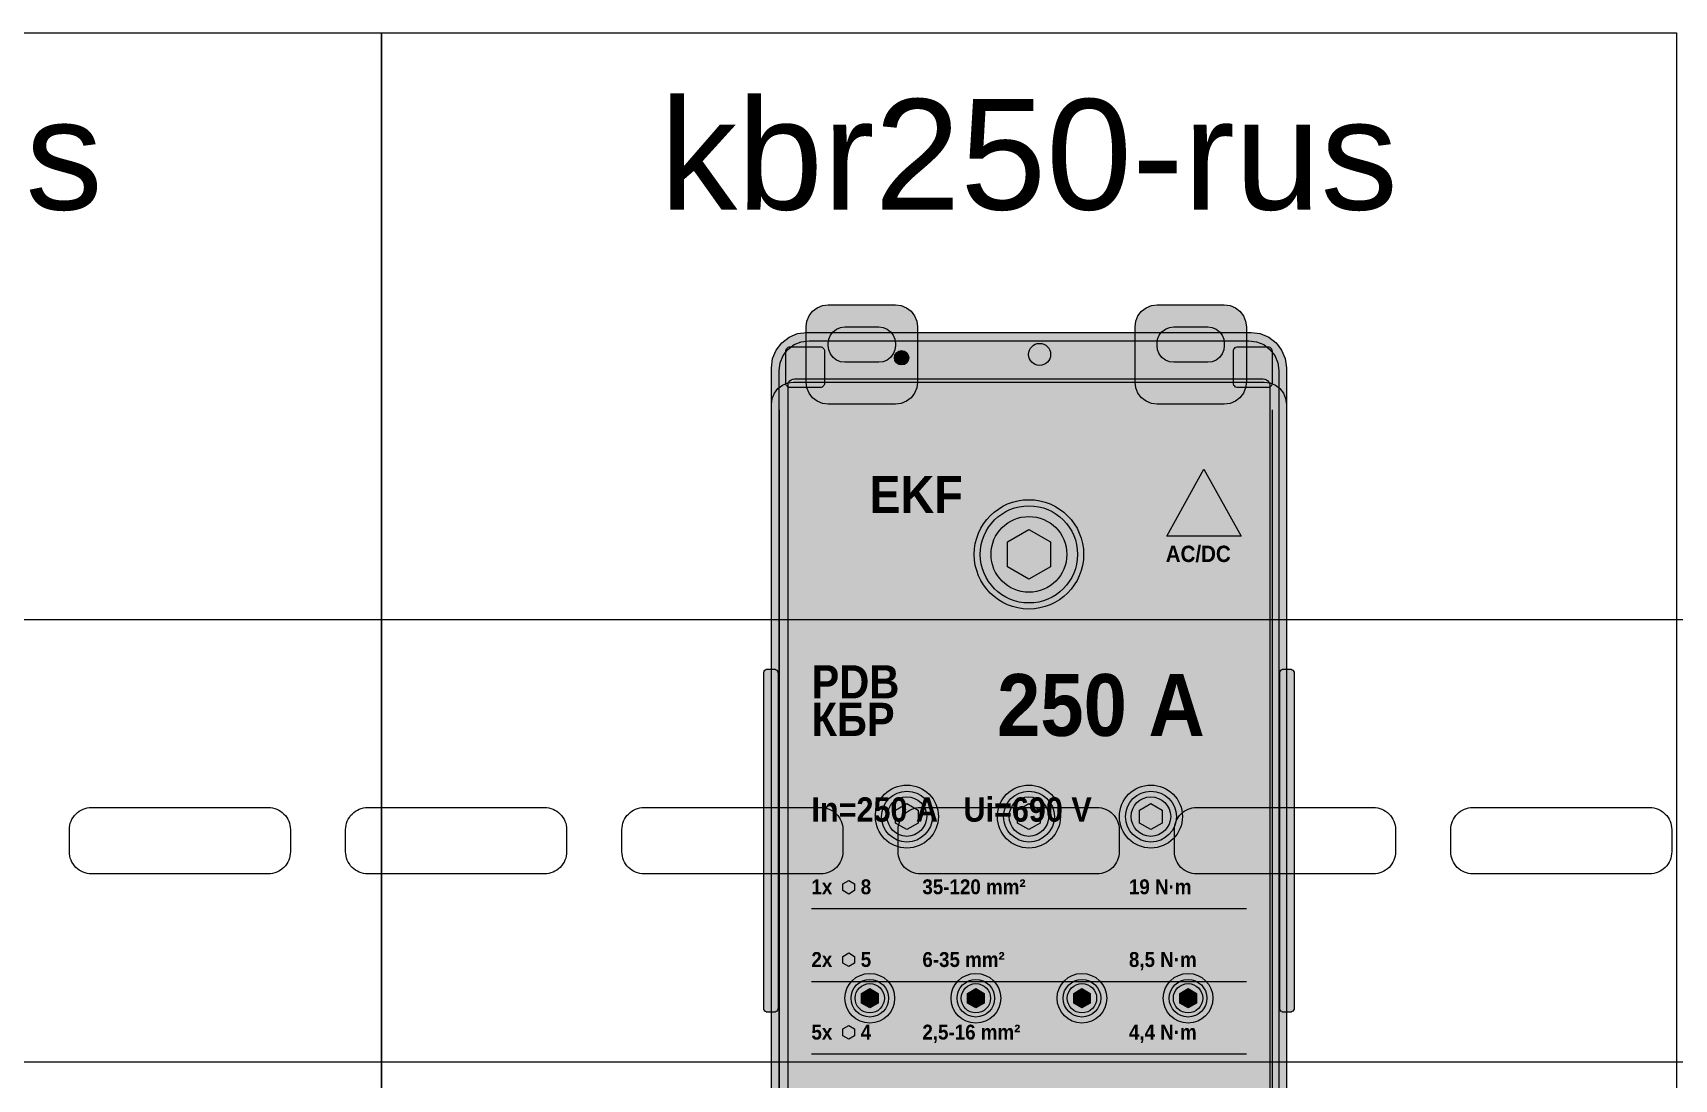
# Model space of a CAD drawing. Header units: millimetres. Extents: x 2517 to 4319, y 573 to 1664.
# Drawn here: x 2837.5 to 2986, y 946.1 to 1040.8 of the extents above; entities that cross this region are included whole.
import ezdxf

# ---------------------------------------------------------------- set-up
doc = ezdxf.new("R2010")
doc.units = ezdxf.units.MM
for name, color, linetype, lineweight in [('KBR_DETAILS', 7, 'Continuous', 5), ('KBR_FILL', 7, 'Continuous', 5), ('KBR_LABELS', 7, 'Continuous', 5), ('KBR_OUTLINE', 7, 'Continuous', 13), ('KBR_TERMINALS', 7, 'Continuous', 5)]:
    doc.layers.add(name, color=color, linetype=linetype, lineweight=lineweight)
doc.styles.add('KBR_BOLD', font='arialbd.ttf')
doc.styles.get("Standard").update_dxf_attribs({"font": 'arial.ttf'})

# ---------------------------------------------------------------- blocks, each defined once
blk = doc.blocks.new('*U7')
at = {"ltscale": 2}
blk.add_lwpolyline([(0, 20), (0, -20), (895.8, -20), (895.8, 20), (0, 20)], dxfattribs=at)
for points in [[(315.23, 3), (331.23, 3, -0.414214), (333.23, 1), (333.23, -1, -0.414214), (331.23, -3), (315.23, -3, -0.414214), (313.23, -1), (313.23, 1, -0.414214)], [(340.23, 3), (356.23, 3, -0.414214), (358.23, 1), (358.23, -1, -0.414214), (356.23, -3), (340.23, -3, -0.414214), (338.23, -1), (338.23, 1, -0.414214)], [(365.23, 3), (381.23, 3, -0.414214), (383.23, 1), (383.23, -1, -0.414214), (381.23, -3), (365.23, -3, -0.414214), (363.23, -1), (363.23, 1, -0.414214)], [(390.23, 3), (406.23, 3, -0.414214), (408.23, 1), (408.23, -1, -0.414214), (406.23, -3), (390.23, -3, -0.414214), (388.23, -1), (388.23, 1, -0.414214)], [(415.23, 3), (431.23, 3, -0.414214), (433.23, 1), (433.23, -1, -0.414214), (431.23, -3), (415.23, -3, -0.414214), (413.23, -1), (413.23, 1, -0.414214)], [(440.23, 3), (456.23, 3, -0.414214), (458.23, 1), (458.23, -1, -0.414214), (456.23, -3), (440.23, -3, -0.414214), (438.23, -1), (438.23, 1, -0.414214)]]:
    blk.add_lwpolyline(points, format="xyb", close=True, dxfattribs=at)
blk = doc.blocks.new('EKF_KBR_250')
at = {"layer": 'KBR_FILL', "true_color": 0xe2e8e3}
for points in [[(11.92, 97), (12.44, 96.93), (12.92, 96.73), (13.33, 96.41), (13.65, 96), (13.85, 95.52), (13.92, 95), (13.92, 90), (13.85, 89.48), (13.65, 89), (13.33, 88.59), (12.92, 88.27), (12.44, 88.07), (11.92, 88), (5.84, 88), (5.32, 88.07), (4.84, 88.27), (4.43, 88.59), (4.11, 89), (3.91, 89.48), (3.84, 90), (3.84, 95), (3.91, 95.52), (4.11, 96), (4.43, 96.41), (4.84, 96.73), (5.32, 96.93), (5.84, 97)], [(41.68, 97), (42.2, 96.93), (42.68, 96.73), (43.09, 96.41), (43.41, 96), (43.61, 95.52), (43.68, 95), (43.68, 90), (43.61, 89.48), (43.41, 89), (43.09, 88.59), (42.68, 88.27), (42.2, 88.07), (41.68, 88), (35.6, 88), (35.08, 88.07), (34.6, 88.27), (34.19, 88.59), (33.87, 89), (33.67, 89.48), (33.6, 90), (33.6, 95), (33.67, 95.52), (33.87, 96), (34.19, 96.41), (34.6, 96.73), (35.08, 96.93), (35.6, 97)], [(45.3, 90), (45.82, 89.93), (46.3, 89.73), (46.71, 89.41), (47.03, 89), (47.23, 88.52), (47.3, 88), (47.3, 9), (47.23, 8.48), (47.03, 8), (46.71, 7.59), (46.3, 7.27), (45.82, 7.07), (45.3, 7), (2.7, 7), (2.18, 7.07), (1.7, 7.27), (1.29, 7.59), (0.97, 8), (0.77, 8.48), (0.7, 9), (0.7, 88), (0.77, 88.52), (0.97, 89), (1.29, 89.41), (1.7, 89.73), (2.18, 89.93), (2.7, 90)]]:
    blk.add_hatch(color=254, dxfattribs=at).paths.add_polyline_path(points)
at = {"layer": 'KBR_FILL', "true_color": 0x575344}
blk.add_hatch(color=251, dxfattribs=at).paths.add_polyline_path([(44.1, 94.5), (44.93, 94.39), (45.7, 94.07), (46.36, 93.56), (46.87, 92.9), (47.19, 92.13), (47.3, 91.3), (47.3, 6.4), (47.19, 5.57), (46.87, 4.8), (46.36, 4.14), (45.7, 3.63), (44.93, 3.31), (44.1, 3.2), (3.9, 3.2), (3.07, 3.31), (2.3, 3.63), (1.64, 4.14), (1.13, 4.8), (0.81, 5.57), (0.7, 6.4), (0.7, 91.3), (0.81, 92.13), (1.13, 92.9), (1.64, 93.56), (2.3, 94.07), (3.07, 94.39), (3.9, 94.5)])
at = {"layer": 'KBR_FILL', "true_color": 0x3b392c}
blk.add_hatch(color=250, dxfattribs=at).paths.add_polyline_path([(43.9, 93.75), (44.6, 93.66), (45.25, 93.39), (45.81, 92.96), (46.24, 92.4), (46.51, 91.75), (46.6, 91.05), (46.6, 6.65), (46.51, 5.95), (46.24, 5.3), (45.81, 4.74), (45.25, 4.31), (44.6, 4.04), (43.9, 3.95), (4.1, 3.95), (3.4, 4.04), (2.75, 4.31), (2.19, 4.74), (1.76, 5.3), (1.49, 5.95), (1.4, 6.65), (1.4, 91.05), (1.49, 91.75), (1.76, 92.4), (2.19, 92.96), (2.75, 93.39), (3.4, 93.66), (4.1, 93.75)])
at = {"layer": 'KBR_FILL', "true_color": 0xffffff}
for points in [[(10.42, 95), (10.81, 94.95), (11.17, 94.8), (11.48, 94.56), (11.72, 94.25), (11.87, 93.89), (11.92, 93.5), (11.92, 93.3), (11.87, 92.91), (11.72, 92.55), (11.48, 92.24), (11.17, 92), (10.81, 91.85), (10.42, 91.8), (7.34, 91.8), (6.95, 91.85), (6.59, 92), (6.28, 92.24), (6.04, 92.55), (5.89, 92.91), (5.84, 93.3), (5.84, 93.5), (5.89, 93.89), (6.04, 94.25), (6.28, 94.56), (6.59, 94.8), (6.95, 94.95), (7.34, 95)], [(40.18, 95), (40.57, 94.95), (40.93, 94.8), (41.24, 94.56), (41.48, 94.25), (41.63, 93.89), (41.68, 93.5), (41.68, 93.3), (41.63, 92.91), (41.48, 92.55), (41.24, 92.24), (40.93, 92), (40.57, 91.85), (40.18, 91.8), (37.1, 91.8), (36.71, 91.85), (36.35, 92), (36.04, 92.24), (35.8, 92.55), (35.65, 92.91), (35.6, 93.3), (35.6, 93.5), (35.65, 93.89), (35.8, 94.25), (36.04, 94.56), (36.35, 94.8), (36.71, 94.95), (37.1, 95)]]:
    blk.add_hatch(color=7, dxfattribs=at).paths.add_polyline_path(points)
at = {"layer": 'KBR_FILL', "true_color": 0x444332}
for points in [[(5.1, 93.2), (5.2, 93.19), (5.3, 93.15), (5.38, 93.08), (5.45, 93), (5.49, 92.9), (5.5, 92.8), (5.5, 89.9), (5.49, 89.8), (5.45, 89.7), (5.38, 89.62), (5.3, 89.55), (5.2, 89.51), (5.1, 89.5), (2.4, 89.5), (2.3, 89.51), (2.2, 89.55), (2.12, 89.62), (2.05, 89.7), (2.01, 89.8), (2, 89.9), (2, 92.8), (2.01, 92.9), (2.05, 93), (2.12, 93.08), (2.2, 93.15), (2.3, 93.19), (2.4, 93.2)], [(45.6, 93.2), (45.7, 93.19), (45.8, 93.15), (45.88, 93.08), (45.95, 93), (45.99, 92.9), (46, 92.8), (46, 89.9), (45.99, 89.8), (45.95, 89.7), (45.88, 89.62), (45.8, 89.55), (45.7, 89.51), (45.6, 89.5), (42.9, 89.5), (42.8, 89.51), (42.7, 89.55), (42.62, 89.62), (42.55, 89.7), (42.51, 89.8), (42.5, 89.9), (42.5, 92.8), (42.51, 92.9), (42.55, 93), (42.62, 93.08), (42.7, 93.15), (42.8, 93.19), (42.9, 93.2)]]:
    blk.add_hatch(color=49, dxfattribs=at).paths.add_polyline_path(points)
at = {"layer": 'KBR_FILL', "true_color": 0x857f65}
blk.add_hatch(color=8, dxfattribs=at).paths.add_polyline_path([(44.9, 93.5), (45.03, 93.48), (45.15, 93.43), (45.25, 93.35), (45.33, 93.25), (45.38, 93.13), (45.4, 93), (45.4, 92.6), (45.38, 92.47), (45.33, 92.35), (45.25, 92.25), (45.15, 92.17), (45.03, 92.12), (44.9, 92.1), (3.1, 92.1), (2.97, 92.12), (2.85, 92.17), (2.75, 92.25), (2.67, 92.35), (2.62, 92.47), (2.6, 92.6), (2.6, 93), (2.62, 93.13), (2.67, 93.25), (2.75, 93.35), (2.85, 93.43), (2.97, 93.48), (3.1, 93.5)])
at = {"layer": 'KBR_FILL', "true_color": 0xd4d8c8}
blk.add_hatch(color=254, dxfattribs=at).paths.add_polyline_path([(13.13, 92.2), (13.12, 92.12), (13.11, 92.03), (13.08, 91.95), (13.04, 91.88), (13, 91.8), (12.94, 91.74), (12.88, 91.68), (12.8, 91.64), (12.73, 91.6), (12.65, 91.57), (12.56, 91.56), (12.48, 91.55), (12.4, 91.56), (12.31, 91.57), (12.23, 91.6), (12.15, 91.64), (12.08, 91.68), (12.02, 91.74), (11.96, 91.8), (11.92, 91.88), (11.88, 91.95), (11.85, 92.03), (11.84, 92.12), (11.83, 92.2), (11.84, 92.28), (11.85, 92.37), (11.88, 92.45), (11.92, 92.53), (11.96, 92.6), (12.02, 92.66), (12.08, 92.72), (12.15, 92.76), (12.23, 92.8), (12.31, 92.83), (12.4, 92.84), (12.48, 92.85), (12.56, 92.84), (12.65, 92.83), (12.73, 92.8), (12.8, 92.76), (12.88, 92.72), (12.94, 92.66), (13, 92.6), (13.04, 92.53), (13.08, 92.45), (13.11, 92.37), (13.12, 92.28)])
at = {"layer": 'KBR_FILL', "true_color": 0x77745f}
blk.add_hatch(color=47, dxfattribs=at).paths.add_polyline_path([(25.96, 92.5), (25.95, 92.37), (25.93, 92.24), (25.88, 92.12), (25.83, 92), (25.75, 91.89), (25.67, 91.79), (25.57, 91.71), (25.46, 91.63), (25.34, 91.58), (25.22, 91.53), (25.09, 91.51), (24.96, 91.5), (24.83, 91.51), (24.7, 91.53), (24.58, 91.58), (24.46, 91.63), (24.35, 91.71), (24.25, 91.79), (24.17, 91.89), (24.09, 92), (24.04, 92.12), (23.99, 92.24), (23.97, 92.37), (23.96, 92.5), (23.97, 92.63), (23.99, 92.76), (24.04, 92.88), (24.09, 93), (24.17, 93.11), (24.25, 93.21), (24.35, 93.29), (24.46, 93.37), (24.58, 93.42), (24.7, 93.47), (24.83, 93.49), (24.96, 93.5), (25.09, 93.49), (25.22, 93.47), (25.34, 93.42), (25.46, 93.37), (25.57, 93.29), (25.67, 93.21), (25.75, 93.11), (25.83, 93), (25.88, 92.88), (25.93, 92.76), (25.95, 92.63)])
at = {"layer": 'KBR_FILL', "true_color": 0x252820}
blk.add_hatch(color=250, dxfattribs=at).paths.add_polyline_path([(45.2, 90.3), (45.36, 90.28), (45.5, 90.22), (45.62, 90.12), (45.72, 90), (45.78, 89.86), (45.8, 89.7), (45.8, 8), (45.78, 7.84), (45.72, 7.7), (45.62, 7.58), (45.5, 7.48), (45.36, 7.42), (45.2, 7.4), (2.8, 7.4), (2.64, 7.42), (2.5, 7.48), (2.38, 7.58), (2.28, 7.7), (2.22, 7.84), (2.2, 8), (2.2, 89.7), (2.22, 89.86), (2.28, 90), (2.38, 90.12), (2.5, 90.22), (2.64, 90.28), (2.8, 90.3)])
at = {"layer": 'KBR_FILL', "true_color": 0x2b2c22}
blk.add_hatch(color=250, dxfattribs=at).paths.add_polyline_path([(3, 89.4), (45, 89.4), (45, 8.4), (3, 8.4)])
at = {"layer": 'KBR_FILL', "true_color": 0xefeee7}
blk.add_hatch(color=7, dxfattribs=at).paths.add_polyline_path([(4.32, 81.72), (8.52, 81.72), (8.52, 77.52), (4.32, 77.52)])
at = {"layer": 'KBR_FILL', "true_color": 0x33372e}
for points in [[(4.82, 77.94), (5.2, 81.21), (5.79, 81.21)], [(4.82, 77.94), (6.63, 81.21), (7.34, 81.21)], [(4.82, 77.94), (8.02, 80.25), (8.02, 79.53)], [(4.82, 77.94), (8.02, 78.95), (8.02, 78.36)]]:
    blk.add_hatch(color=250, dxfattribs=at).paths.add_polyline_path(points)
at = {"layer": 'KBR_FILL', "true_color": 0xeeeee6}
blk.add_hatch(color=7, dxfattribs=at).paths.add_polyline_path([(40.04, 81.11), (38.5, 78.56), (39.71, 78.83), (39.37, 76.94), (41.25, 79.7), (40.04, 79.3)])
at = {"layer": 'KBR_FILL', "true_color": 0x32332a}
for points in [[(28.95, 74.41), (28.91, 73.77), (28.78, 73.13), (28.57, 72.52), (28.29, 71.94), (27.93, 71.4), (27.5, 70.91), (27.01, 70.49), (26.48, 70.13), (25.89, 69.84), (25.28, 69.63), (24.65, 69.51), (24, 69.46), (23.35, 69.51), (22.72, 69.63), (22.11, 69.84), (21.52, 70.13), (20.99, 70.49), (20.5, 70.91), (20.07, 71.4), (19.71, 71.94), (19.43, 72.52), (19.22, 73.13), (19.09, 73.77), (19.05, 74.41), (19.09, 75.06), (19.22, 75.7), (19.43, 76.31), (19.71, 76.89), (20.07, 77.43), (20.5, 77.91), (20.99, 78.34), (21.52, 78.7), (22.11, 78.99), (22.72, 79.2), (23.35, 79.32), (24, 79.36), (24.65, 79.32), (25.28, 79.2), (25.89, 78.99), (26.48, 78.7), (27.01, 78.34), (27.5, 77.91), (27.93, 77.43), (28.29, 76.89), (28.57, 76.31), (28.78, 75.7), (28.91, 75.06)], [(15.81, 50.68), (15.79, 50.3), (15.71, 49.94), (15.59, 49.59), (15.43, 49.25), (15.22, 48.94), (14.98, 48.66), (14.69, 48.41), (14.38, 48.21), (14.05, 48.04), (13.7, 47.92), (13.33, 47.85), (12.96, 47.83), (12.59, 47.85), (12.22, 47.92), (11.87, 48.04), (11.54, 48.21), (11.23, 48.41), (10.94, 48.66), (10.7, 48.94), (10.49, 49.25), (10.33, 49.59), (10.21, 49.94), (10.13, 50.3), (10.11, 50.68), (10.13, 51.05), (10.21, 51.41), (10.33, 51.77), (10.49, 52.1), (10.7, 52.41), (10.94, 52.69), (11.23, 52.94), (11.54, 53.14), (11.87, 53.31), (12.22, 53.43), (12.59, 53.5), (12.96, 53.53), (13.33, 53.5), (13.7, 53.43), (14.05, 53.31), (14.38, 53.14), (14.69, 52.94), (14.98, 52.69), (15.22, 52.41), (15.43, 52.1), (15.59, 51.77), (15.71, 51.41), (15.79, 51.05)], [(26.85, 50.68), (26.83, 50.3), (26.75, 49.94), (26.63, 49.59), (26.47, 49.25), (26.26, 48.94), (26.02, 48.66), (25.73, 48.41), (25.43, 48.21), (25.09, 48.04), (24.74, 47.92), (24.37, 47.85), (24, 47.83), (23.63, 47.85), (23.26, 47.92), (22.91, 48.04), (22.57, 48.21), (22.27, 48.41), (21.98, 48.66), (21.74, 48.94), (21.53, 49.25), (21.37, 49.59), (21.25, 49.94), (21.17, 50.3), (21.15, 50.68), (21.17, 51.05), (21.25, 51.41), (21.37, 51.77), (21.53, 52.1), (21.74, 52.41), (21.98, 52.69), (22.27, 52.94), (22.57, 53.14), (22.91, 53.31), (23.26, 53.43), (23.63, 53.5), (24, 53.53), (24.37, 53.5), (24.74, 53.43), (25.09, 53.31), (25.43, 53.14), (25.73, 52.94), (26.02, 52.69), (26.26, 52.41), (26.47, 52.1), (26.63, 51.77), (26.75, 51.41), (26.83, 51.05)], [(37.89, 50.68), (37.87, 50.3), (37.79, 49.94), (37.67, 49.59), (37.51, 49.25), (37.3, 48.94), (37.06, 48.66), (36.77, 48.41), (36.47, 48.21), (36.13, 48.04), (35.78, 47.92), (35.41, 47.85), (35.04, 47.83), (34.67, 47.85), (34.3, 47.92), (33.95, 48.04), (33.61, 48.21), (33.31, 48.41), (33.02, 48.66), (32.78, 48.94), (32.57, 49.25), (32.41, 49.59), (32.29, 49.94), (32.21, 50.3), (32.19, 50.68), (32.21, 51.05), (32.29, 51.41), (32.41, 51.77), (32.57, 52.1), (32.78, 52.41), (33.02, 52.69), (33.31, 52.94), (33.61, 53.14), (33.95, 53.31), (34.3, 53.43), (34.67, 53.5), (35.04, 53.53), (35.41, 53.5), (35.78, 53.43), (36.13, 53.31), (36.47, 53.14), (36.77, 52.94), (37.06, 52.69), (37.3, 52.41), (37.51, 52.1), (37.67, 51.77), (37.79, 51.41), (37.87, 51.05)], [(11.85, 34.24), (11.83, 33.95), (11.77, 33.66), (11.68, 33.38), (11.55, 33.12), (11.39, 32.87), (11.19, 32.65), (10.97, 32.46), (10.72, 32.29), (10.46, 32.16), (10.18, 32.07), (9.89, 32.01), (9.6, 31.99), (9.31, 32.01), (9.02, 32.07), (8.74, 32.16), (8.48, 32.29), (8.23, 32.46), (8.01, 32.65), (7.81, 32.87), (7.65, 33.12), (7.52, 33.38), (7.43, 33.66), (7.37, 33.95), (7.35, 34.24), (7.37, 34.54), (7.43, 34.82), (7.52, 35.1), (7.65, 35.37), (7.81, 35.61), (8.01, 35.83), (8.23, 36.03), (8.48, 36.19), (8.74, 36.32), (9.02, 36.42), (9.31, 36.47), (9.6, 36.49), (9.89, 36.47), (10.18, 36.42), (10.46, 36.32), (10.72, 36.19), (10.97, 36.03), (11.19, 35.83), (11.39, 35.61), (11.55, 35.37), (11.68, 35.1), (11.77, 34.82), (11.83, 34.54)], [(21.45, 34.24), (21.43, 33.95), (21.37, 33.66), (21.28, 33.38), (21.15, 33.12), (20.99, 32.87), (20.79, 32.65), (20.57, 32.46), (20.33, 32.29), (20.06, 32.16), (19.78, 32.07), (19.49, 32.01), (19.2, 31.99), (18.91, 32.01), (18.62, 32.07), (18.34, 32.16), (18.08, 32.29), (17.83, 32.46), (17.61, 32.65), (17.41, 32.87), (17.25, 33.12), (17.12, 33.38), (17.03, 33.66), (16.97, 33.95), (16.95, 34.24), (16.97, 34.54), (17.03, 34.82), (17.12, 35.1), (17.25, 35.37), (17.41, 35.61), (17.61, 35.83), (17.83, 36.03), (18.08, 36.19), (18.34, 36.32), (18.62, 36.42), (18.91, 36.47), (19.2, 36.49), (19.49, 36.47), (19.78, 36.42), (20.06, 36.32), (20.33, 36.19), (20.57, 36.03), (20.79, 35.83), (20.99, 35.61), (21.15, 35.37), (21.28, 35.1), (21.37, 34.82), (21.43, 34.54)], [(31.05, 34.24), (31.03, 33.95), (30.97, 33.66), (30.88, 33.38), (30.75, 33.12), (30.59, 32.87), (30.39, 32.65), (30.17, 32.46), (29.93, 32.29), (29.66, 32.16), (29.38, 32.07), (29.09, 32.01), (28.8, 31.99), (28.51, 32.01), (28.22, 32.07), (27.94, 32.16), (27.68, 32.29), (27.43, 32.46), (27.21, 32.65), (27.01, 32.87), (26.85, 33.12), (26.72, 33.38), (26.63, 33.66), (26.57, 33.95), (26.55, 34.24), (26.57, 34.54), (26.63, 34.82), (26.72, 35.1), (26.85, 35.37), (27.01, 35.61), (27.21, 35.83), (27.43, 36.03), (27.68, 36.19), (27.94, 36.32), (28.22, 36.42), (28.51, 36.47), (28.8, 36.49), (29.09, 36.47), (29.38, 36.42), (29.66, 36.32), (29.93, 36.19), (30.17, 36.03), (30.39, 35.83), (30.59, 35.61), (30.75, 35.37), (30.88, 35.1), (30.97, 34.82), (31.03, 34.54)], [(40.65, 34.24), (40.63, 33.95), (40.57, 33.66), (40.48, 33.38), (40.35, 33.12), (40.19, 32.87), (39.99, 32.65), (39.77, 32.46), (39.53, 32.29), (39.26, 32.16), (38.98, 32.07), (38.69, 32.01), (38.4, 31.99), (38.11, 32.01), (37.82, 32.07), (37.54, 32.16), (37.28, 32.29), (37.03, 32.46), (36.81, 32.65), (36.61, 32.87), (36.45, 33.12), (36.32, 33.38), (36.23, 33.66), (36.17, 33.95), (36.15, 34.24), (36.17, 34.54), (36.23, 34.82), (36.32, 35.1), (36.45, 35.37), (36.61, 35.61), (36.81, 35.83), (37.03, 36.03), (37.28, 36.19), (37.54, 36.32), (37.82, 36.42), (38.11, 36.47), (38.4, 36.49), (38.69, 36.47), (38.98, 36.42), (39.26, 36.32), (39.53, 36.19), (39.77, 36.03), (39.99, 35.83), (40.19, 35.61), (40.35, 35.37), (40.48, 35.1), (40.57, 34.82), (40.63, 34.54)]]:
    blk.add_hatch(color=250, dxfattribs=at).paths.add_polyline_path(points)
at = {"layer": 'KBR_FILL', "true_color": 0x393b30}
for points in [[(28.4, 74.41), (28.36, 73.84), (28.25, 73.28), (28.07, 72.73), (27.81, 72.21), (27.49, 71.74), (27.11, 71.3), (26.68, 70.92), (26.2, 70.6), (25.68, 70.35), (25.14, 70.16), (24.57, 70.05), (24, 70.01), (23.43, 70.05), (22.86, 70.16), (22.32, 70.35), (21.8, 70.6), (21.32, 70.92), (20.89, 71.3), (20.51, 71.74), (20.19, 72.21), (19.93, 72.73), (19.75, 73.28), (19.64, 73.84), (19.6, 74.41), (19.64, 74.99), (19.75, 75.55), (19.93, 76.1), (20.19, 76.61), (20.51, 77.09), (20.89, 77.53), (21.32, 77.9), (21.8, 78.22), (22.32, 78.48), (22.86, 78.66), (23.43, 78.78), (24, 78.81), (24.57, 78.78), (25.14, 78.66), (25.68, 78.48), (26.2, 78.22), (26.68, 77.9), (27.11, 77.53), (27.49, 77.09), (27.81, 76.61), (28.07, 76.1), (28.25, 75.55), (28.36, 74.99)], [(15.26, 50.68), (15.24, 50.38), (15.18, 50.08), (15.08, 49.8), (14.95, 49.53), (14.78, 49.28), (14.59, 49.05), (14.36, 48.85), (14.11, 48.68), (13.84, 48.55), (13.56, 48.45), (13.26, 48.4), (12.96, 48.38), (12.66, 48.4), (12.36, 48.45), (12.08, 48.55), (11.81, 48.68), (11.56, 48.85), (11.33, 49.05), (11.14, 49.28), (10.97, 49.53), (10.84, 49.8), (10.74, 50.08), (10.68, 50.38), (10.66, 50.68), (10.68, 50.98), (10.74, 51.27), (10.84, 51.56), (10.97, 51.83), (11.14, 52.08), (11.33, 52.3), (11.56, 52.5), (11.81, 52.67), (12.08, 52.8), (12.36, 52.9), (12.66, 52.96), (12.96, 52.98), (13.26, 52.96), (13.56, 52.9), (13.84, 52.8), (14.11, 52.67), (14.36, 52.5), (14.59, 52.3), (14.78, 52.08), (14.95, 51.83), (15.08, 51.56), (15.18, 51.27), (15.24, 50.98)], [(26.3, 50.68), (26.28, 50.38), (26.22, 50.08), (26.12, 49.8), (25.99, 49.53), (25.82, 49.28), (25.63, 49.05), (25.4, 48.85), (25.15, 48.68), (24.88, 48.55), (24.6, 48.45), (24.3, 48.4), (24, 48.38), (23.7, 48.4), (23.4, 48.45), (23.12, 48.55), (22.85, 48.68), (22.6, 48.85), (22.37, 49.05), (22.18, 49.28), (22.01, 49.53), (21.88, 49.8), (21.78, 50.08), (21.72, 50.38), (21.7, 50.68), (21.72, 50.98), (21.78, 51.27), (21.88, 51.56), (22.01, 51.83), (22.18, 52.08), (22.37, 52.3), (22.6, 52.5), (22.85, 52.67), (23.12, 52.8), (23.4, 52.9), (23.7, 52.96), (24, 52.98), (24.3, 52.96), (24.6, 52.9), (24.88, 52.8), (25.15, 52.67), (25.4, 52.5), (25.63, 52.3), (25.82, 52.08), (25.99, 51.83), (26.12, 51.56), (26.22, 51.27), (26.28, 50.98)], [(37.34, 50.68), (37.32, 50.38), (37.26, 50.08), (37.16, 49.8), (37.03, 49.53), (36.86, 49.28), (36.67, 49.05), (36.44, 48.85), (36.19, 48.68), (35.92, 48.55), (35.64, 48.45), (35.34, 48.4), (35.04, 48.38), (34.74, 48.4), (34.44, 48.45), (34.16, 48.55), (33.89, 48.68), (33.64, 48.85), (33.41, 49.05), (33.22, 49.28), (33.05, 49.53), (32.92, 49.8), (32.82, 50.08), (32.76, 50.38), (32.74, 50.68), (32.76, 50.98), (32.82, 51.27), (32.92, 51.56), (33.05, 51.83), (33.22, 52.08), (33.41, 52.3), (33.64, 52.5), (33.89, 52.67), (34.16, 52.8), (34.44, 52.9), (34.74, 52.96), (35.04, 52.98), (35.34, 52.96), (35.64, 52.9), (35.92, 52.8), (36.19, 52.67), (36.44, 52.5), (36.67, 52.3), (36.86, 52.08), (37.03, 51.83), (37.16, 51.56), (37.26, 51.27), (37.32, 50.98)], [(11.3, 34.24), (11.29, 34.02), (11.24, 33.8), (11.17, 33.59), (11.07, 33.39), (10.95, 33.21), (10.8, 33.04), (10.63, 32.89), (10.45, 32.77), (10.25, 32.67), (10.04, 32.6), (9.82, 32.56), (9.6, 32.54), (9.38, 32.56), (9.16, 32.6), (8.95, 32.67), (8.75, 32.77), (8.57, 32.89), (8.4, 33.04), (8.25, 33.21), (8.13, 33.39), (8.03, 33.59), (7.96, 33.8), (7.91, 34.02), (7.9, 34.24), (7.91, 34.46), (7.96, 34.68), (8.03, 34.89), (8.13, 35.09), (8.25, 35.28), (8.4, 35.44), (8.57, 35.59), (8.75, 35.71), (8.95, 35.81), (9.16, 35.88), (9.38, 35.93), (9.6, 35.94), (9.82, 35.93), (10.04, 35.88), (10.25, 35.81), (10.45, 35.71), (10.63, 35.59), (10.8, 35.44), (10.95, 35.28), (11.07, 35.09), (11.17, 34.89), (11.24, 34.68), (11.29, 34.46)], [(20.9, 34.24), (20.89, 34.02), (20.84, 33.8), (20.77, 33.59), (20.67, 33.39), (20.55, 33.21), (20.4, 33.04), (20.23, 32.89), (20.05, 32.77), (19.85, 32.67), (19.64, 32.6), (19.42, 32.56), (19.2, 32.54), (18.98, 32.56), (18.76, 32.6), (18.55, 32.67), (18.35, 32.77), (18.17, 32.89), (18, 33.04), (17.85, 33.21), (17.73, 33.39), (17.63, 33.59), (17.56, 33.8), (17.51, 34.02), (17.5, 34.24), (17.51, 34.46), (17.56, 34.68), (17.63, 34.89), (17.73, 35.09), (17.85, 35.28), (18, 35.44), (18.17, 35.59), (18.35, 35.71), (18.55, 35.81), (18.76, 35.88), (18.98, 35.93), (19.2, 35.94), (19.42, 35.93), (19.64, 35.88), (19.85, 35.81), (20.05, 35.71), (20.23, 35.59), (20.4, 35.44), (20.55, 35.28), (20.67, 35.09), (20.77, 34.89), (20.84, 34.68), (20.89, 34.46)], [(30.5, 34.24), (30.49, 34.02), (30.44, 33.8), (30.37, 33.59), (30.27, 33.39), (30.15, 33.21), (30, 33.04), (29.83, 32.89), (29.65, 32.77), (29.45, 32.67), (29.24, 32.6), (29.02, 32.56), (28.8, 32.54), (28.58, 32.56), (28.36, 32.6), (28.15, 32.67), (27.95, 32.77), (27.77, 32.89), (27.6, 33.04), (27.45, 33.21), (27.33, 33.39), (27.23, 33.59), (27.16, 33.8), (27.11, 34.02), (27.1, 34.24), (27.11, 34.46), (27.16, 34.68), (27.23, 34.89), (27.33, 35.09), (27.45, 35.28), (27.6, 35.44), (27.77, 35.59), (27.95, 35.71), (28.15, 35.81), (28.36, 35.88), (28.58, 35.93), (28.8, 35.94), (29.02, 35.93), (29.24, 35.88), (29.45, 35.81), (29.65, 35.71), (29.83, 35.59), (30, 35.44), (30.15, 35.28), (30.27, 35.09), (30.37, 34.89), (30.44, 34.68), (30.49, 34.46)], [(40.1, 34.24), (40.09, 34.02), (40.04, 33.8), (39.97, 33.59), (39.87, 33.39), (39.75, 33.21), (39.6, 33.04), (39.43, 32.89), (39.25, 32.77), (39.05, 32.67), (38.84, 32.6), (38.62, 32.56), (38.4, 32.54), (38.18, 32.56), (37.96, 32.6), (37.75, 32.67), (37.55, 32.77), (37.37, 32.89), (37.2, 33.04), (37.05, 33.21), (36.93, 33.39), (36.83, 33.59), (36.76, 33.8), (36.71, 34.02), (36.7, 34.24), (36.71, 34.46), (36.76, 34.68), (36.83, 34.89), (36.93, 35.09), (37.05, 35.28), (37.2, 35.44), (37.37, 35.59), (37.55, 35.71), (37.75, 35.81), (37.96, 35.88), (38.18, 35.93), (38.4, 35.94), (38.62, 35.93), (38.84, 35.88), (39.05, 35.81), (39.25, 35.71), (39.43, 35.59), (39.6, 35.44), (39.75, 35.28), (39.87, 35.09), (39.97, 34.89), (40.04, 34.68), (40.09, 34.46)]]:
    blk.add_hatch(color=250, dxfattribs=at).paths.add_polyline_path(points)
at = {"layer": 'KBR_FILL', "true_color": 0x2e3128}
for points in [[(27.43, 74.41), (27.4, 73.97), (27.32, 73.53), (27.17, 73.1), (26.97, 72.7), (26.72, 72.32), (26.43, 71.99), (26.09, 71.69), (25.72, 71.44), (25.31, 71.24), (24.89, 71.1), (24.45, 71.01), (24, 70.98), (23.55, 71.01), (23.11, 71.1), (22.69, 71.24), (22.28, 71.44), (21.91, 71.69), (21.57, 71.99), (21.28, 72.32), (21.03, 72.7), (20.83, 73.1), (20.68, 73.53), (20.6, 73.97), (20.57, 74.41), (20.6, 74.86), (20.68, 75.3), (20.83, 75.73), (21.03, 76.13), (21.28, 76.5), (21.57, 76.84), (21.91, 77.14), (22.28, 77.39), (22.69, 77.58), (23.11, 77.73), (23.55, 77.82), (24, 77.85), (24.45, 77.82), (24.89, 77.73), (25.31, 77.58), (25.72, 77.39), (26.09, 77.14), (26.43, 76.84), (26.72, 76.5), (26.97, 76.13), (27.17, 75.73), (27.32, 75.3), (27.4, 74.86)], [(14.75, 50.68), (14.74, 50.44), (14.69, 50.21), (14.62, 49.99), (14.51, 49.78), (14.38, 49.58), (14.23, 49.41), (14.05, 49.25), (13.86, 49.12), (13.65, 49.02), (13.42, 48.94), (13.19, 48.9), (12.96, 48.88), (12.73, 48.9), (12.5, 48.94), (12.27, 49.02), (12.06, 49.12), (11.87, 49.25), (11.69, 49.41), (11.54, 49.58), (11.41, 49.78), (11.3, 49.99), (11.23, 50.21), (11.18, 50.44), (11.17, 50.68), (11.18, 50.91), (11.23, 51.14), (11.3, 51.36), (11.41, 51.57), (11.54, 51.77), (11.69, 51.94), (11.87, 52.1), (12.06, 52.23), (12.27, 52.33), (12.5, 52.41), (12.73, 52.45), (12.96, 52.47), (13.19, 52.45), (13.42, 52.41), (13.65, 52.33), (13.86, 52.23), (14.05, 52.1), (14.23, 51.94), (14.38, 51.77), (14.51, 51.57), (14.62, 51.36), (14.69, 51.14), (14.74, 50.91)], [(25.79, 50.68), (25.78, 50.44), (25.73, 50.21), (25.66, 49.99), (25.55, 49.78), (25.42, 49.58), (25.27, 49.41), (25.09, 49.25), (24.9, 49.12), (24.69, 49.02), (24.46, 48.94), (24.23, 48.9), (24, 48.88), (23.77, 48.9), (23.54, 48.94), (23.31, 49.02), (23.1, 49.12), (22.91, 49.25), (22.73, 49.41), (22.58, 49.58), (22.45, 49.78), (22.34, 49.99), (22.27, 50.21), (22.22, 50.44), (22.21, 50.68), (22.22, 50.91), (22.27, 51.14), (22.34, 51.36), (22.45, 51.57), (22.58, 51.77), (22.73, 51.94), (22.91, 52.1), (23.1, 52.23), (23.31, 52.33), (23.54, 52.41), (23.77, 52.45), (24, 52.47), (24.23, 52.45), (24.46, 52.41), (24.69, 52.33), (24.9, 52.23), (25.09, 52.1), (25.27, 51.94), (25.42, 51.77), (25.55, 51.57), (25.66, 51.36), (25.73, 51.14), (25.78, 50.91)], [(36.83, 50.68), (36.82, 50.44), (36.77, 50.21), (36.7, 49.99), (36.59, 49.78), (36.46, 49.58), (36.31, 49.41), (36.13, 49.25), (35.94, 49.12), (35.73, 49.02), (35.5, 48.94), (35.27, 48.9), (35.04, 48.88), (34.81, 48.9), (34.58, 48.94), (34.35, 49.02), (34.14, 49.12), (33.95, 49.25), (33.77, 49.41), (33.62, 49.58), (33.49, 49.78), (33.38, 49.99), (33.31, 50.21), (33.26, 50.44), (33.25, 50.68), (33.26, 50.91), (33.31, 51.14), (33.38, 51.36), (33.49, 51.57), (33.62, 51.77), (33.77, 51.94), (33.95, 52.1), (34.14, 52.23), (34.35, 52.33), (34.58, 52.41), (34.81, 52.45), (35.04, 52.47), (35.27, 52.45), (35.5, 52.41), (35.73, 52.33), (35.94, 52.23), (36.13, 52.1), (36.31, 51.94), (36.46, 51.77), (36.59, 51.57), (36.7, 51.36), (36.77, 51.14), (36.82, 50.91)], [(10.93, 34.24), (10.91, 34.07), (10.88, 33.9), (10.83, 33.73), (10.75, 33.58), (10.65, 33.43), (10.54, 33.3), (10.41, 33.19), (10.26, 33.09), (10.11, 33.02), (9.94, 32.96), (9.77, 32.93), (9.6, 32.92), (9.43, 32.93), (9.26, 32.96), (9.09, 33.02), (8.94, 33.09), (8.79, 33.19), (8.66, 33.3), (8.55, 33.43), (8.45, 33.58), (8.37, 33.73), (8.32, 33.9), (8.29, 34.07), (8.27, 34.24), (8.29, 34.42), (8.32, 34.59), (8.37, 34.75), (8.45, 34.9), (8.55, 35.05), (8.66, 35.18), (8.79, 35.29), (8.94, 35.39), (9.09, 35.47), (9.26, 35.52), (9.43, 35.56), (9.6, 35.57), (9.77, 35.56), (9.94, 35.52), (10.11, 35.47), (10.26, 35.39), (10.41, 35.29), (10.54, 35.18), (10.65, 35.05), (10.75, 34.9), (10.83, 34.75), (10.88, 34.59), (10.91, 34.42)], [(20.53, 34.24), (20.51, 34.07), (20.48, 33.9), (20.43, 33.73), (20.35, 33.58), (20.25, 33.43), (20.14, 33.3), (20.01, 33.19), (19.86, 33.09), (19.71, 33.02), (19.54, 32.96), (19.37, 32.93), (19.2, 32.92), (19.03, 32.93), (18.86, 32.96), (18.69, 33.02), (18.54, 33.09), (18.39, 33.19), (18.26, 33.3), (18.15, 33.43), (18.05, 33.58), (17.97, 33.73), (17.92, 33.9), (17.89, 34.07), (17.87, 34.24), (17.89, 34.42), (17.92, 34.59), (17.97, 34.75), (18.05, 34.9), (18.15, 35.05), (18.26, 35.18), (18.39, 35.29), (18.54, 35.39), (18.69, 35.47), (18.86, 35.52), (19.03, 35.56), (19.2, 35.57), (19.37, 35.56), (19.54, 35.52), (19.71, 35.47), (19.86, 35.39), (20.01, 35.29), (20.14, 35.18), (20.25, 35.05), (20.35, 34.9), (20.43, 34.75), (20.48, 34.59), (20.51, 34.42)], [(30.13, 34.24), (30.11, 34.07), (30.08, 33.9), (30.03, 33.73), (29.95, 33.58), (29.85, 33.43), (29.74, 33.3), (29.61, 33.19), (29.46, 33.09), (29.31, 33.02), (29.14, 32.96), (28.97, 32.93), (28.8, 32.92), (28.63, 32.93), (28.46, 32.96), (28.29, 33.02), (28.14, 33.09), (27.99, 33.19), (27.86, 33.3), (27.75, 33.43), (27.65, 33.58), (27.57, 33.73), (27.52, 33.9), (27.49, 34.07), (27.47, 34.24), (27.49, 34.42), (27.52, 34.59), (27.57, 34.75), (27.65, 34.9), (27.75, 35.05), (27.86, 35.18), (27.99, 35.29), (28.14, 35.39), (28.29, 35.47), (28.46, 35.52), (28.63, 35.56), (28.8, 35.57), (28.97, 35.56), (29.14, 35.52), (29.31, 35.47), (29.46, 35.39), (29.61, 35.29), (29.74, 35.18), (29.85, 35.05), (29.95, 34.9), (30.03, 34.75), (30.08, 34.59), (30.11, 34.42)], [(39.73, 34.24), (39.71, 34.07), (39.68, 33.9), (39.63, 33.73), (39.55, 33.58), (39.45, 33.43), (39.34, 33.3), (39.21, 33.19), (39.06, 33.09), (38.91, 33.02), (38.74, 32.96), (38.57, 32.93), (38.4, 32.92), (38.23, 32.93), (38.06, 32.96), (37.89, 33.02), (37.74, 33.09), (37.59, 33.19), (37.46, 33.3), (37.35, 33.43), (37.25, 33.58), (37.17, 33.73), (37.12, 33.9), (37.09, 34.07), (37.07, 34.24), (37.09, 34.42), (37.12, 34.59), (37.17, 34.75), (37.25, 34.9), (37.35, 35.05), (37.46, 35.18), (37.59, 35.29), (37.74, 35.39), (37.89, 35.47), (38.06, 35.52), (38.23, 35.56), (38.4, 35.57), (38.57, 35.56), (38.74, 35.52), (38.91, 35.47), (39.06, 35.39), (39.21, 35.29), (39.34, 35.18), (39.45, 35.05), (39.55, 34.9), (39.63, 34.75), (39.68, 34.59), (39.71, 34.42)]]:
    blk.add_hatch(color=250, dxfattribs=at).paths.add_polyline_path(points)
at = {"layer": 'KBR_FILL', "true_color": 0x22261e}
for points in [[(25.94, 73.29), (24, 72.17), (22.06, 73.29), (22.06, 75.54), (24, 76.66), (25.94, 75.54)], [(13.98, 50.09), (12.96, 49.5), (11.94, 50.09), (11.94, 51.26), (12.96, 51.85), (13.98, 51.26)], [(25.02, 50.09), (24, 49.5), (22.98, 50.09), (22.98, 51.26), (24, 51.85), (25.02, 51.26)], [(36.06, 50.09), (35.04, 49.5), (34.02, 50.09), (34.02, 51.26), (35.04, 51.85), (36.06, 51.26)], [(10.35, 33.81), (9.6, 33.38), (8.85, 33.81), (8.85, 34.68), (9.6, 35.11), (10.35, 34.68)], [(19.95, 33.81), (19.2, 33.38), (18.45, 33.81), (18.45, 34.68), (19.2, 35.11), (19.95, 34.68)], [(29.55, 33.81), (28.8, 33.38), (28.05, 33.81), (28.05, 34.68), (28.8, 35.11), (29.55, 34.68)], [(39.15, 33.81), (38.4, 33.38), (37.65, 33.81), (37.65, 34.68), (38.4, 35.11), (39.15, 34.68)]]:
    blk.add_hatch(color=250, dxfattribs=at).paths.add_polyline_path(points)
at = {"layer": 'KBR_FILL', "true_color": 0xcbd3ca}
for points in [[(0.95, 64.02), (1.04, 64.01), (1.12, 63.97), (1.2, 63.92), (1.25, 63.84), (1.29, 63.76), (1.3, 63.67), (1.3, 33.33), (1.29, 33.24), (1.25, 33.15), (1.2, 33.08), (1.12, 33.03), (1.04, 32.99), (0.95, 32.98), (0.35, 32.98), (0.26, 32.99), (0.17, 33.03), (0.1, 33.08), (0.05, 33.15), (0.01, 33.24), (0, 33.33), (0, 63.67), (0.01, 63.76), (0.05, 63.84), (0.1, 63.92), (0.17, 63.97), (0.26, 64.01), (0.35, 64.02)], [(47.65, 64.02), (47.74, 64.01), (47.83, 63.97), (47.9, 63.92), (47.95, 63.84), (47.99, 63.76), (48, 63.67), (48, 33.33), (47.99, 33.24), (47.95, 33.15), (47.9, 33.08), (47.83, 33.03), (47.74, 32.99), (47.65, 32.98), (47.05, 32.98), (46.96, 32.99), (46.88, 33.03), (46.8, 33.08), (46.75, 33.15), (46.71, 33.24), (46.7, 33.33), (46.7, 63.67), (46.71, 63.76), (46.75, 63.84), (46.8, 63.92), (46.88, 63.97), (46.96, 64.01), (47.05, 64.02)]]:
    blk.add_hatch(color=254, dxfattribs=at).paths.add_polyline_path(points)
at = {"layer": 'KBR_DETAILS', "color": 252, "lineweight": 5, "true_color": 0xa09b7f}
blk.add_line((1.4, 87.5), (1.4, 9.2), dxfattribs=at)
at = {"layer": 'KBR_DETAILS', "color": 251, "lineweight": 5, "true_color": 0x676d57}
blk.add_line((46, 87.5), (46, 9.2), dxfattribs=at)
at = {"layer": 'KBR_DETAILS', "color": 253, "lineweight": 5, "true_color": 0xb6b7a4}
for p, q in [((4.32, 42.35), (43.68, 42.35)), ((4.32, 35.77), (43.68, 35.77)), ((4.32, 29.2), (43.68, 29.2))]:
    blk.add_line(p, q, dxfattribs=at)
at = {"layer": 'KBR_DETAILS', "color": 250, "lineweight": 5, "true_color": 0x25291f}
blk.add_lwpolyline([(0.7, 6.4), (0.7, 91.3), (0.81, 92.13), (1.13, 92.9), (1.64, 93.56), (2.3, 94.07), (3.07, 94.39), (3.9, 94.5), (44.1, 94.5), (44.93, 94.39), (45.7, 94.07), (46.36, 93.56), (46.87, 92.9), (47.19, 92.13), (47.3, 91.3), (47.3, 6.4)], dxfattribs=at)
at = {"layer": 'KBR_DETAILS', "color": 8, "lineweight": 5, "true_color": 0x888470}
blk.add_lwpolyline([(1.4, 6.65), (1.4, 91.05), (1.49, 91.75), (1.76, 92.4), (2.19, 92.96), (2.75, 93.39), (3.4, 93.66), (4.1, 93.75), (43.9, 93.75), (44.6, 93.66), (45.25, 93.39), (45.81, 92.96), (46.24, 92.4), (46.51, 91.75), (46.6, 91.05), (46.6, 6.65)], dxfattribs=at)
at = {"layer": 'KBR_DETAILS', "color": 253, "lineweight": 5, "true_color": 0xabb3a8}
for points in [[(10.42, 95), (10.81, 94.95), (11.17, 94.8), (11.48, 94.56), (11.72, 94.25), (11.87, 93.89), (11.92, 93.5), (11.92, 93.3), (11.87, 92.91), (11.72, 92.55), (11.48, 92.24), (11.17, 92), (10.81, 91.85), (10.42, 91.8), (7.34, 91.8), (6.95, 91.85), (6.59, 92), (6.28, 92.24), (6.04, 92.55), (5.89, 92.91), (5.84, 93.3), (5.84, 93.5), (5.89, 93.89), (6.04, 94.25), (6.28, 94.56), (6.59, 94.8), (6.95, 94.95), (7.34, 95)], [(40.18, 95), (40.57, 94.95), (40.93, 94.8), (41.24, 94.56), (41.48, 94.25), (41.63, 93.89), (41.68, 93.5), (41.68, 93.3), (41.63, 92.91), (41.48, 92.55), (41.24, 92.24), (40.93, 92), (40.57, 91.85), (40.18, 91.8), (37.1, 91.8), (36.71, 91.85), (36.35, 92), (36.04, 92.24), (35.8, 92.55), (35.65, 92.91), (35.6, 93.3), (35.6, 93.5), (35.65, 93.89), (35.8, 94.25), (36.04, 94.56), (36.35, 94.8), (36.71, 94.95), (37.1, 95)]]:
    blk.add_lwpolyline(points, close=True, dxfattribs=at)
at = {"layer": 'KBR_DETAILS', "color": 250, "lineweight": 5, "true_color": 0x292e22}
for points in [[(5.1, 93.2), (5.2, 93.19), (5.3, 93.15), (5.38, 93.08), (5.45, 93), (5.49, 92.9), (5.5, 92.8), (5.5, 89.9), (5.49, 89.8), (5.45, 89.7), (5.38, 89.62), (5.3, 89.55), (5.2, 89.51), (5.1, 89.5), (2.4, 89.5), (2.3, 89.51), (2.2, 89.55), (2.12, 89.62), (2.05, 89.7), (2.01, 89.8), (2, 89.9), (2, 92.8), (2.01, 92.9), (2.05, 93), (2.12, 93.08), (2.2, 93.15), (2.3, 93.19), (2.4, 93.2)], [(45.6, 93.2), (45.7, 93.19), (45.8, 93.15), (45.88, 93.08), (45.95, 93), (45.99, 92.9), (46, 92.8), (46, 89.9), (45.99, 89.8), (45.95, 89.7), (45.88, 89.62), (45.8, 89.55), (45.7, 89.51), (45.6, 89.5), (42.9, 89.5), (42.8, 89.51), (42.7, 89.55), (42.62, 89.62), (42.55, 89.7), (42.51, 89.8), (42.5, 89.9), (42.5, 92.8), (42.51, 92.9), (42.55, 93), (42.62, 93.08), (42.7, 93.15), (42.8, 93.19), (42.9, 93.2)]]:
    blk.add_lwpolyline(points, close=True, dxfattribs=at)
at = {"layer": 'KBR_DETAILS', "color": 250, "lineweight": 5, "true_color": 0x1c2019}
blk.add_lwpolyline([(2.2, 8), (2.2, 89.7), (2.22, 89.86), (2.28, 90), (2.38, 90.12), (2.5, 90.22), (2.64, 90.28), (2.8, 90.3), (45.2, 90.3), (45.36, 90.28), (45.5, 90.22), (45.62, 90.12), (45.72, 90), (45.78, 89.86), (45.8, 89.7), (45.8, 8)], dxfattribs=at)
at = {"layer": 'KBR_DETAILS', "color": 7, "lineweight": 5, "true_color": 0xeeeee6}
blk.add_lwpolyline([(39.84, 82.12), (43.2, 76.07), (36.48, 76.07)], close=True, dxfattribs=at)
at = {"layer": 'KBR_DETAILS', "color": 8, "lineweight": 5, "true_color": 0x757863}
blk.add_circle((12.48, 92.2), 0.65, dxfattribs=at)
at = {"layer": 'KBR_DETAILS', "color": 250, "lineweight": 5, "true_color": 0x33372b}
blk.add_circle((24.96, 92.5), 1, dxfattribs=at)
at = {"layer": 'KBR_OUTLINE', "color": 252, "lineweight": 13, "true_color": 0x8b978b}
for points in [[(11.92, 97), (12.44, 96.93), (12.92, 96.73), (13.33, 96.41), (13.65, 96), (13.85, 95.52), (13.92, 95), (13.92, 90), (13.85, 89.48), (13.65, 89), (13.33, 88.59), (12.92, 88.27), (12.44, 88.07), (11.92, 88), (5.84, 88), (5.32, 88.07), (4.84, 88.27), (4.43, 88.59), (4.11, 89), (3.91, 89.48), (3.84, 90), (3.84, 95), (3.91, 95.52), (4.11, 96), (4.43, 96.41), (4.84, 96.73), (5.32, 96.93), (5.84, 97)], [(41.68, 97), (42.2, 96.93), (42.68, 96.73), (43.09, 96.41), (43.41, 96), (43.61, 95.52), (43.68, 95), (43.68, 90), (43.61, 89.48), (43.41, 89), (43.09, 88.59), (42.68, 88.27), (42.2, 88.07), (41.68, 88), (35.6, 88), (35.08, 88.07), (34.6, 88.27), (34.19, 88.59), (33.87, 89), (33.67, 89.48), (33.6, 90), (33.6, 95), (33.67, 95.52), (33.87, 96), (34.19, 96.41), (34.6, 96.73), (35.08, 96.93), (35.6, 97)]]:
    blk.add_lwpolyline(points, close=True, dxfattribs=at)
at = {"layer": 'KBR_OUTLINE', "color": 251, "lineweight": 13, "true_color": 0x67746b}
blk.add_lwpolyline([(0.7, 9), (0.7, 88), (0.77, 88.52), (0.97, 89), (1.29, 89.41), (1.7, 89.73), (2.18, 89.93), (2.7, 90), (45.3, 90), (45.82, 89.93), (46.3, 89.73), (46.71, 89.41), (47.03, 89), (47.23, 88.52), (47.3, 88), (47.3, 9)], dxfattribs=at)
at = {"layer": 'KBR_OUTLINE', "color": 8, "lineweight": 13, "true_color": 0x7d897f}
for points in [[(0.95, 64.02), (1.04, 64.01), (1.12, 63.97), (1.2, 63.92), (1.25, 63.84), (1.29, 63.76), (1.3, 63.67), (1.3, 33.33), (1.29, 33.24), (1.25, 33.15), (1.2, 33.08), (1.12, 33.03), (1.04, 32.99), (0.95, 32.98), (0.35, 32.98), (0.26, 32.99), (0.17, 33.03), (0.1, 33.08), (0.05, 33.15), (0.01, 33.24), (0, 33.33), (0, 63.67), (0.01, 63.76), (0.05, 63.84), (0.1, 63.92), (0.17, 63.97), (0.26, 64.01), (0.35, 64.02)], [(47.65, 64.02), (47.74, 64.01), (47.83, 63.97), (47.9, 63.92), (47.95, 63.84), (47.99, 63.76), (48, 63.67), (48, 33.33), (47.99, 33.24), (47.95, 33.15), (47.9, 33.08), (47.83, 33.03), (47.74, 32.99), (47.65, 32.98), (47.05, 32.98), (46.96, 32.99), (46.88, 33.03), (46.8, 33.08), (46.75, 33.15), (46.71, 33.24), (46.7, 33.33), (46.7, 63.67), (46.71, 63.76), (46.75, 63.84), (46.8, 63.92), (46.88, 63.97), (46.96, 64.01), (47.05, 64.02)]]:
    blk.add_lwpolyline(points, close=True, dxfattribs=at)
at = {"layer": 'KBR_TERMINALS', "color": 250, "lineweight": 5, "true_color": 0x22261e}
for points in [[(25.94, 73.29), (24, 72.17), (22.06, 73.29), (22.06, 75.54), (24, 76.66), (25.94, 75.54)], [(13.98, 50.09), (12.96, 49.5), (11.94, 50.09), (11.94, 51.26), (12.96, 51.85), (13.98, 51.26)], [(25.02, 50.09), (24, 49.5), (22.98, 50.09), (22.98, 51.26), (24, 51.85), (25.02, 51.26)], [(36.06, 50.09), (35.04, 49.5), (34.02, 50.09), (34.02, 51.26), (35.04, 51.85), (36.06, 51.26)], [(10.35, 33.81), (9.6, 33.38), (8.85, 33.81), (8.85, 34.68), (9.6, 35.11), (10.35, 34.68)], [(19.95, 33.81), (19.2, 33.38), (18.45, 33.81), (18.45, 34.68), (19.2, 35.11), (19.95, 34.68)], [(29.55, 33.81), (28.8, 33.38), (28.05, 33.81), (28.05, 34.68), (28.8, 35.11), (29.55, 34.68)], [(39.15, 33.81), (38.4, 33.38), (37.65, 33.81), (37.65, 34.68), (38.4, 35.11), (39.15, 34.68)]]:
    blk.add_lwpolyline(points, close=True, dxfattribs=at)
at = {"layer": 'KBR_TERMINALS', "color": 7, "lineweight": 5, "true_color": 0xeeeee6}
for points in [[(8.23, 43.98), (7.7, 43.67), (7.16, 43.98), (7.16, 44.6), (7.7, 44.91), (8.23, 44.6)], [(8.23, 37.41), (7.7, 37.1), (7.16, 37.41), (7.16, 38.03), (7.7, 38.34), (8.23, 38.03)], [(8.23, 30.84), (7.7, 30.53), (7.16, 30.84), (7.16, 31.46), (7.7, 31.77), (8.23, 31.46)]]:
    blk.add_lwpolyline(points, close=True, dxfattribs=at)
at = {"layer": 'KBR_TERMINALS', "color": 250, "lineweight": 5, "true_color": 0x32332a}
for centre, radius in [((24, 74.41), 4.95), ((24, 74.41), 4.4), ((24, 74.41), 3.43), ((12.96, 50.68), 2.85), ((24, 50.68), 2.85), ((35.04, 50.68), 2.85), ((12.96, 50.68), 2.3), ((12.96, 50.68), 1.79), ((24, 50.68), 2.3), ((24, 50.68), 1.79), ((35.04, 50.68), 2.3), ((35.04, 50.68), 1.79), ((9.6, 34.24), 2.25), ((9.6, 34.24), 1.7), ((19.2, 34.24), 2.25), ((19.2, 34.24), 1.7), ((28.8, 34.24), 2.25), ((28.8, 34.24), 1.7), ((38.4, 34.24), 2.25), ((38.4, 34.24), 1.7), ((9.6, 34.24), 1.33), ((19.2, 34.24), 1.33), ((28.8, 34.24), 1.33), ((38.4, 34.24), 1.33)]:
    blk.add_circle(centre, radius, dxfattribs=at)
at = {"layer": 'KBR_LABELS', "color": 7, "true_color": 0xf0f0e8, "style": 'KBR_BOLD', "width": 0.9}
for s, height, p in [('EKF', 3.36, (9.57, 78.15)), ('AC/DC', 1.478, (36.38, 73.72)), ('PDB', 3, (4.32, 61.38)), ('250 A', 5.6, (21.12, 57.98)), ('КБР', 3, (4.32, 57.98)), ('In=250 A   Ui=690 V', 2.2, (4.32, 50.22)), ('1x', 1.35, (4.32, 43.65)), ('8', 1.35, (8.78, 43.65)), ('35-120 mm²', 1.35, (14.36, 43.65)), ('19 N·m', 1.35, (33.05, 43.65)), ('2x', 1.35, (4.32, 37.07)), ('5', 1.35, (8.78, 37.07)), ('6-35 mm²', 1.35, (14.36, 37.07)), ('8,5 N·m', 1.35, (33.05, 37.07)), ('5x', 1.35, (4.32, 30.5)), ('4', 1.35, (8.78, 30.5)), ('2,5-16 mm²', 1.35, (14.36, 30.5)), ('4,4 N·m', 1.35, (33.05, 30.5))]:
    blk.add_text(s, height=height, dxfattribs=at).set_placement(p)

msp = doc.modelspace()

# ---------------------------------------------------------------- linework, layer by layer
for points in [[(2751.8, 1040.8), (2869, 1040.8), (2869, 885), (2751.8, 885)], [(2869, 1040.8), (2986.2, 1040.8), (2986.2, 885), (2869, 885)]]:
    msp.add_lwpolyline(points, close=True)

# ---------------------------------------------------------------- block references
msp.add_blockref('EKF_KBR_250', (2903.6, 919.19))
at = {"color": 1}
msp.add_blockref('*U7', (2527.54, 967.69), dxfattribs=at)

# ---------------------------------------------------------------- texts
at = {"char_height": 10, "attachment_point": 2}
for s, insert in [('kbr160-rus', (2810.4, 1034.8)), ('kbr250-rus', (2927.6, 1034.8))]:
    msp.add_mtext(s, dxfattribs=dict(at, insert=insert))

doc.saveas('drawing.dxf')
